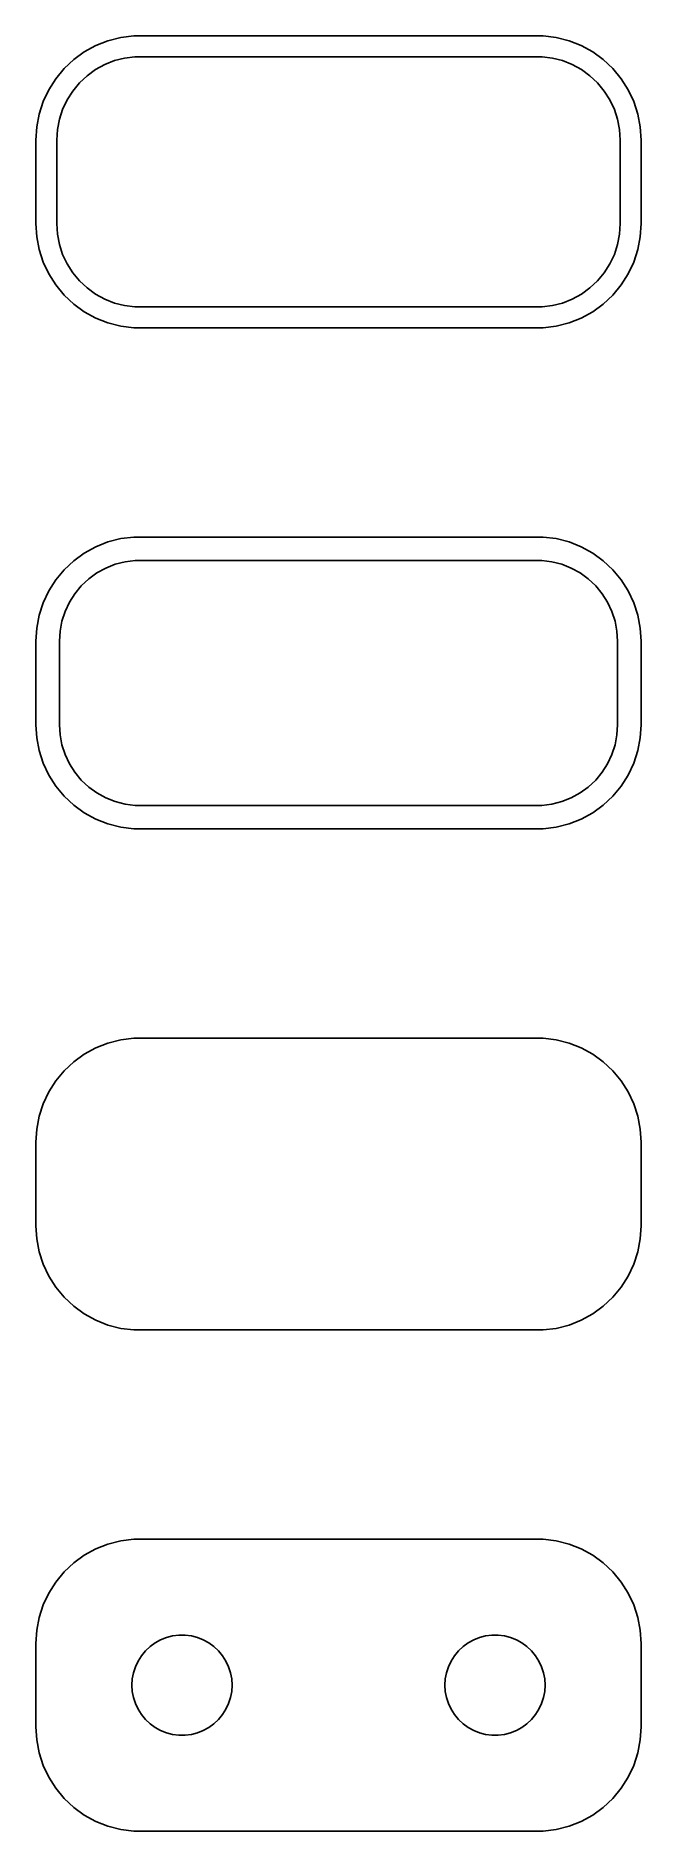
# Model space of a CAD drawing. Header units: metres. Extents: x -14.5 to 14.5, y 65 to 151.
import ezdxf

# ---------------------------------------------------------------- set-up
doc = ezdxf.new("R2010")
doc.units = ezdxf.units.M

msp = doc.modelspace()

# ---------------------------------------------------------------- linework, layer by layer
for p, q in [((-11.6289, 150.524), (-12.1791, 150.222)), ((-11.0451, 150.755), (-11.6289, 150.524)), ((-10.4369, 150.911), (-11.0451, 150.755)), ((-9.81395, 150.99), (-10.4369, 150.911)), ((9.81395, 150.99), (-9.81395, 150.99)), ((10.4369, 150.911), (9.81395, 150.99)), ((11.0451, 150.755), (10.4369, 150.911)), ((11.6289, 150.524), (11.0451, 150.755)), ((12.1791, 150.222), (11.6289, 150.524)), ((-12.6871, 149.853), (-13.1448, 149.423)), ((-12.1791, 150.222), (-12.6871, 149.853)), ((-11.6433, 149.377), (-11.2031, 149.619)), ((-11.2031, 149.619), (-10.7361, 149.804)), ((-10.7361, 149.804), (-10.2495, 149.929)), ((-10.2495, 149.929), (-9.75116, 149.992)), ((-9.75116, 149.992), (9.75116, 149.992)), ((9.75116, 149.992), (10.2495, 149.929)), ((10.2495, 149.929), (10.7361, 149.804)), ((10.7361, 149.804), (11.2031, 149.619)), ((11.2031, 149.619), (11.6433, 149.377)), ((12.6871, 149.853), (12.1791, 150.222)), ((13.1448, 149.423), (12.6871, 149.853)), ((-13.5451, 148.939), (-13.8815, 148.409)), ((-13.1448, 149.423), (-13.5451, 148.939)), ((-12.4159, 148.738), (-12.0497, 149.082)), ((-12.0497, 149.082), (-11.6433, 149.377)), ((11.6433, 149.377), (12.0497, 149.082)), ((12.0497, 149.082), (12.4159, 148.738)), ((13.5451, 148.939), (13.1448, 149.423)), ((13.8815, 148.409), (13.5451, 148.939)), ((-13.8815, 148.409), (-14.1489, 147.841)), ((-13.2191, 147.472), (-13.0052, 147.927)), ((-13.0052, 147.927), (-12.7361, 148.351)), ((-12.7361, 148.351), (-12.4159, 148.738)), ((12.4159, 148.738), (12.7361, 148.351)), ((12.7361, 148.351), (13.0052, 147.927)), ((13.0052, 147.927), (13.2191, 147.472)), ((14.1489, 147.841), (13.8815, 148.409)), ((-14.3429, 147.243), (-14.4606, 146.627)), ((-14.1489, 147.841), (-14.3429, 147.243)), ((-13.3743, 146.995), (-13.2191, 147.472)), ((13.2191, 147.472), (13.3743, 146.995)), ((14.3429, 147.243), (14.1489, 147.841)), ((14.4606, 146.627), (14.3429, 147.243)), ((-14.4606, 146.627), (-14.5, 146)), ((-13.5, 146), (-13.4684, 146.501)), ((-13.4684, 146.501), (-13.3743, 146.995)), ((13.3743, 146.995), (13.4684, 146.501)), ((13.4684, 146.501), (13.5, 146)), ((14.5, 146), (14.4606, 146.627)), ((-14.5, 146), (-14.5, 142)), ((-13.5, 142), (-13.5, 146)), ((13.5, 146), (13.5, 142)), ((14.5, 142), (14.5, 146)), ((-14.5, 142), (-14.4606, 141.373)), ((-13.4684, 141.499), (-13.5, 142)), ((13.5, 142), (13.4684, 141.499)), ((14.4606, 141.373), (14.5, 142)), ((-14.4606, 141.373), (-14.3429, 140.757)), ((-13.3743, 141.005), (-13.4684, 141.499)), ((13.4684, 141.499), (13.3743, 141.005)), ((14.3429, 140.757), (14.4606, 141.373)), ((-14.3429, 140.757), (-14.1489, 140.159)), ((-14.1489, 140.159), (-13.8815, 139.591)), ((-13.2191, 140.528), (-13.3743, 141.005)), ((-13.0052, 140.073), (-13.2191, 140.528)), ((13.2191, 140.528), (13.0052, 140.073)), ((13.3743, 141.005), (13.2191, 140.528)), ((13.8815, 139.591), (14.1489, 140.159)), ((14.1489, 140.159), (14.3429, 140.757)), ((-13.8815, 139.591), (-13.5451, 139.061)), ((-12.7361, 139.649), (-13.0052, 140.073)), ((-12.4159, 139.262), (-12.7361, 139.649)), ((12.7361, 139.649), (12.4159, 139.262)), ((13.0052, 140.073), (12.7361, 139.649)), ((13.5451, 139.061), (13.8815, 139.591)), ((-13.5451, 139.061), (-13.1448, 138.577)), ((-13.1448, 138.577), (-12.6871, 138.147)), ((-12.0497, 138.918), (-12.4159, 139.262)), ((-11.6433, 138.623), (-12.0497, 138.918)), ((-11.2031, 138.381), (-11.6433, 138.623)), ((11.6433, 138.623), (11.2031, 138.381)), ((12.0497, 138.918), (11.6433, 138.623)), ((12.4159, 139.262), (12.0497, 138.918)), ((12.6871, 138.147), (13.1448, 138.577)), ((13.1448, 138.577), (13.5451, 139.061)), ((-12.6871, 138.147), (-12.1791, 137.778)), ((-12.1791, 137.778), (-11.6289, 137.476)), ((-10.7361, 138.196), (-11.2031, 138.381)), ((-10.2495, 138.071), (-10.7361, 138.196)), ((-9.75116, 138.008), (-10.2495, 138.071)), ((9.75116, 138.008), (-9.75116, 138.008)), ((10.2495, 138.071), (9.75116, 138.008)), ((10.7361, 138.196), (10.2495, 138.071)), ((11.2031, 138.381), (10.7361, 138.196)), ((11.6289, 137.476), (12.1791, 137.778)), ((12.1791, 137.778), (12.6871, 138.147)), ((-11.6289, 137.476), (-11.0451, 137.245)), ((-11.0451, 137.245), (-10.4369, 137.089)), ((-10.4369, 137.089), (-9.81395, 137.01)), ((-9.81395, 137.01), (9.81395, 137.01)), ((9.81395, 137.01), (10.4369, 137.089)), ((10.4369, 137.089), (11.0451, 137.245)), ((11.0451, 137.245), (11.6289, 137.476)), ((-11.6289, 126.524), (-12.1791, 126.222)), ((-11.0451, 126.755), (-11.6289, 126.524)), ((-10.4369, 126.911), (-11.0451, 126.755)), ((-9.81395, 126.99), (-10.4369, 126.911)), ((9.81395, 126.99), (-9.81395, 126.99)), ((10.4369, 126.911), (9.81395, 126.99)), ((11.0451, 126.755), (10.4369, 126.911)), ((11.6289, 126.524), (11.0451, 126.755)), ((12.1791, 126.222), (11.6289, 126.524)), ((-12.6871, 125.853), (-13.1448, 125.423)), ((-12.1791, 126.222), (-12.6871, 125.853)), ((-11.1489, 125.504), (-10.6967, 125.683)), ((-10.6967, 125.683), (-10.2256, 125.804)), ((-10.2256, 125.804), (-9.74316, 125.865)), ((-9.74316, 125.865), (9.74316, 125.865)), ((9.74316, 125.865), (10.2256, 125.804)), ((10.2256, 125.804), (10.6967, 125.683)), ((10.6967, 125.683), (11.1489, 125.504)), ((12.6871, 125.853), (12.1791, 126.222)), ((13.1448, 125.423), (12.6871, 125.853)), ((-13.5451, 124.939), (-13.8815, 124.409)), ((-13.1448, 125.423), (-13.5451, 124.939)), ((-12.323, 124.651), (-11.9685, 124.984)), ((-11.9685, 124.984), (-11.5751, 125.27)), ((-11.5751, 125.27), (-11.1489, 125.504)), ((11.1489, 125.504), (11.5751, 125.27)), ((11.5751, 125.27), (11.9685, 124.984)), ((11.9685, 124.984), (12.323, 124.651)), ((13.5451, 124.939), (13.1448, 125.423)), ((13.8815, 124.409), (13.5451, 124.939)), ((-14.1489, 123.841), (-14.3429, 123.243)), ((-13.8815, 124.409), (-14.1489, 123.841)), ((-13.1007, 123.426), (-12.8936, 123.866)), ((-12.8936, 123.866), (-12.633, 124.276)), ((-12.633, 124.276), (-12.323, 124.651)), ((12.323, 124.651), (12.633, 124.276)), ((12.633, 124.276), (12.8936, 123.866)), ((12.8936, 123.866), (13.1007, 123.426)), ((14.1489, 123.841), (13.8815, 124.409)), ((14.3429, 123.243), (14.1489, 123.841)), ((-14.3429, 123.243), (-14.4606, 122.627)), ((-13.3421, 122.485), (-13.251, 122.963)), ((-13.251, 122.963), (-13.1007, 123.426)), ((13.1007, 123.426), (13.251, 122.963)), ((13.251, 122.963), (13.3421, 122.485)), ((14.4606, 122.627), (14.3429, 123.243)), ((-14.4606, 122.627), (-14.5, 122)), ((-13.3726, 122), (-13.3421, 122.485)), ((13.3421, 122.485), (13.3726, 122)), ((14.5, 122), (14.4606, 122.627)), ((-14.5, 122), (-14.5, 118)), ((-13.3726, 118), (-13.3726, 122)), ((13.3726, 122), (13.3726, 118)), ((14.5, 118), (14.5, 122)), ((-14.5, 118), (-14.4606, 117.373)), ((-13.3421, 117.515), (-13.3726, 118)), ((13.3726, 118), (13.3421, 117.515)), ((14.4606, 117.373), (14.5, 118)), ((-14.4606, 117.373), (-14.3429, 116.757)), ((-13.251, 117.037), (-13.3421, 117.515)), ((-13.1007, 116.574), (-13.251, 117.037)), ((13.251, 117.037), (13.1007, 116.574)), ((13.3421, 117.515), (13.251, 117.037)), ((14.3429, 116.757), (14.4606, 117.373)), ((-14.3429, 116.757), (-14.1489, 116.159)), ((-14.1489, 116.159), (-13.8815, 115.591)), ((-12.8936, 116.134), (-13.1007, 116.574)), ((-12.633, 115.724), (-12.8936, 116.134)), ((12.8936, 116.134), (12.633, 115.724)), ((13.1007, 116.574), (12.8936, 116.134)), ((13.8815, 115.591), (14.1489, 116.159)), ((14.1489, 116.159), (14.3429, 116.757)), ((-13.8815, 115.591), (-13.5451, 115.061)), ((-12.323, 115.349), (-12.633, 115.724)), ((-11.9685, 115.016), (-12.323, 115.349)), ((12.323, 115.349), (11.9685, 115.016)), ((12.633, 115.724), (12.323, 115.349)), ((13.5451, 115.061), (13.8815, 115.591)), ((-13.5451, 115.061), (-13.1448, 114.577)), ((-13.1448, 114.577), (-12.6871, 114.147)), ((-11.5751, 114.73), (-11.9685, 115.016)), ((-11.1489, 114.496), (-11.5751, 114.73)), ((-10.6967, 114.317), (-11.1489, 114.496)), ((11.1489, 114.496), (10.6967, 114.317)), ((11.5751, 114.73), (11.1489, 114.496)), ((11.9685, 115.016), (11.5751, 114.73)), ((12.6871, 114.147), (13.1448, 114.577)), ((13.1448, 114.577), (13.5451, 115.061)), ((-12.6871, 114.147), (-12.1791, 113.778)), ((-12.1791, 113.778), (-11.6289, 113.476)), ((-10.2256, 114.196), (-10.6967, 114.317)), ((-9.74316, 114.135), (-10.2256, 114.196)), ((9.74316, 114.135), (-9.74316, 114.135)), ((10.2256, 114.196), (9.74316, 114.135)), ((10.6967, 114.317), (10.2256, 114.196)), ((11.6289, 113.476), (12.1791, 113.778)), ((12.1791, 113.778), (12.6871, 114.147)), ((-11.6289, 113.476), (-11.0451, 113.245)), ((-11.0451, 113.245), (-10.4369, 113.089)), ((-10.4369, 113.089), (-9.81395, 113.01)), ((-9.81395, 113.01), (9.81395, 113.01)), ((9.81395, 113.01), (10.4369, 113.089)), ((10.4369, 113.089), (11.0451, 113.245)), ((11.0451, 113.245), (11.6289, 113.476)), ((-11.6289, 102.524), (-12.1791, 102.222)), ((-11.0451, 102.755), (-11.6289, 102.524)), ((-10.4369, 102.911), (-11.0451, 102.755)), ((-9.81395, 102.99), (-10.4369, 102.911)), ((9.81395, 102.99), (-9.81395, 102.99)), ((10.4369, 102.911), (9.81395, 102.99)), ((11.0451, 102.755), (10.4369, 102.911)), ((11.6289, 102.524), (11.0451, 102.755)), ((12.1791, 102.222), (11.6289, 102.524)), ((-12.6871, 101.853), (-13.1448, 101.423)), ((-12.1791, 102.222), (-12.6871, 101.853)), ((12.6871, 101.853), (12.1791, 102.222)), ((13.1448, 101.423), (12.6871, 101.853)), ((-13.5451, 100.939), (-13.8815, 100.409)), ((-13.1448, 101.423), (-13.5451, 100.939)), ((13.5451, 100.939), (13.1448, 101.423)), ((13.8815, 100.409), (13.5451, 100.939)), ((-14.1489, 99.8406), (-14.3429, 99.2434)), ((-13.8815, 100.409), (-14.1489, 99.8406)), ((14.1489, 99.8406), (13.8815, 100.409)), ((14.3429, 99.2434), (14.1489, 99.8406)), ((-14.3429, 99.2434), (-14.4606, 98.6267)), ((14.4606, 98.6267), (14.3429, 99.2434)), ((-14.4606, 98.6267), (-14.5, 98)), ((14.5, 98), (14.4606, 98.6267)), ((-14.5, 98), (-14.5, 94)), ((14.5, 94), (14.5, 98)), ((-14.5, 94), (-14.4606, 93.3733)), ((14.4606, 93.3733), (14.5, 94)), ((-14.4606, 93.3733), (-14.3429, 92.7566)), ((14.3429, 92.7566), (14.4606, 93.3733)), ((-14.3429, 92.7566), (-14.1489, 92.1594)), ((-14.1489, 92.1594), (-13.8815, 91.5912)), ((13.8815, 91.5912), (14.1489, 92.1594)), ((14.1489, 92.1594), (14.3429, 92.7566)), ((-13.8815, 91.5912), (-13.5451, 91.0611)), ((13.5451, 91.0611), (13.8815, 91.5912)), ((-13.5451, 91.0611), (-13.1448, 90.5773)), ((-13.1448, 90.5773), (-12.6871, 90.1474)), ((12.6871, 90.1474), (13.1448, 90.5773)), ((13.1448, 90.5773), (13.5451, 91.0611)), ((-12.6871, 90.1474), (-12.1791, 89.7784)), ((-12.1791, 89.7784), (-11.6289, 89.4759)), ((-11.6289, 89.4759), (-11.0451, 89.2447)), ((11.0451, 89.2447), (11.6289, 89.4759)), ((11.6289, 89.4759), (12.1791, 89.7784)), ((12.1791, 89.7784), (12.6871, 90.1474)), ((-11.0451, 89.2447), (-10.4369, 89.0886)), ((-10.4369, 89.0886), (-9.81395, 89.0099)), ((-9.81395, 89.0099), (9.81395, 89.0099)), ((9.81395, 89.0099), (10.4369, 89.0886)), ((10.4369, 89.0886), (11.0451, 89.2447)), ((-11.6289, 78.5241), (-12.1791, 78.2216)), ((-11.0451, 78.7553), (-11.6289, 78.5241)), ((-10.4369, 78.9114), (-11.0451, 78.7553)), ((-9.81395, 78.9901), (-10.4369, 78.9114)), ((9.81395, 78.9901), (-9.81395, 78.9901)), ((10.4369, 78.9114), (9.81395, 78.9901)), ((11.0451, 78.7553), (10.4369, 78.9114)), ((11.6289, 78.5241), (11.0451, 78.7553)), ((12.1791, 78.2216), (11.6289, 78.5241)), ((-13.1448, 77.4227), (-13.5451, 76.9389)), ((-12.6871, 77.8526), (-13.1448, 77.4227)), ((-12.1791, 78.2216), (-12.6871, 77.8526)), ((12.6871, 77.8526), (12.1791, 78.2216)), ((13.1448, 77.4227), (12.6871, 77.8526)), ((13.5451, 76.9389), (13.1448, 77.4227)), ((-13.5451, 76.9389), (-13.8815, 76.4088)), ((13.8815, 76.4088), (13.5451, 76.9389)), ((-14.1489, 75.8406), (-14.3429, 75.2434)), ((-13.8815, 76.4088), (-14.1489, 75.8406)), ((14.1489, 75.8406), (13.8815, 76.4088)), ((14.3429, 75.2434), (14.1489, 75.8406)), ((-14.3429, 75.2434), (-14.4606, 74.6267)), ((14.4606, 74.6267), (14.3429, 75.2434)), ((-14.4606, 74.6267), (-14.5, 74)), ((-14.5, 74), (-14.5, 70)), ((-9.02982, 73.8492), (-8.78598, 74.0264)), ((-8.78598, 74.0264), (-8.52187, 74.1716)), ((-8.52187, 74.1716), (-8.24164, 74.2825)), ((-8.24164, 74.2825), (-7.94971, 74.3575)), ((-7.94971, 74.3575), (-7.6507, 74.3953)), ((-7.6507, 74.3953), (-7.34929, 74.3953)), ((-7.34929, 74.3953), (-7.05028, 74.3575)), ((-7.05028, 74.3575), (-6.75835, 74.2825)), ((-6.75835, 74.2825), (-6.47812, 74.1716)), ((-6.47812, 74.1716), (-6.214, 74.0264)), ((-6.214, 74.0264), (-5.97017, 73.8492)), ((5.97017, 73.8492), (6.214, 74.0264)), ((6.214, 74.0264), (6.47812, 74.1716)), ((6.47812, 74.1716), (6.75835, 74.2825)), ((6.75835, 74.2825), (7.05028, 74.3575)), ((7.05028, 74.3575), (7.34929, 74.3953)), ((7.34929, 74.3953), (7.6507, 74.3953)), ((7.6507, 74.3953), (7.94971, 74.3575)), ((7.94971, 74.3575), (8.24164, 74.2825)), ((8.24164, 74.2825), (8.52187, 74.1716)), ((8.52187, 74.1716), (8.78598, 74.0264)), ((8.78598, 74.0264), (9.02982, 73.8492)), ((14.5, 74), (14.4606, 74.6267)), ((14.5, 70), (14.5, 74)), ((-9.73146, 72.8835), (-9.60313, 73.1562)), ((-9.60313, 73.1562), (-9.44164, 73.4107)), ((-9.44164, 73.4107), (-9.24951, 73.6429)), ((-9.24951, 73.6429), (-9.02982, 73.8492)), ((-5.97017, 73.8492), (-5.75047, 73.6429)), ((-5.75047, 73.6429), (-5.55835, 73.4107)), ((-5.55835, 73.4107), (-5.39685, 73.1562)), ((-5.39685, 73.1562), (-5.26852, 72.8835)), ((5.26852, 72.8835), (5.39685, 73.1562)), ((5.39685, 73.1562), (5.55835, 73.4107)), ((5.55835, 73.4107), (5.75047, 73.6429)), ((5.75047, 73.6429), (5.97017, 73.8492)), ((9.02982, 73.8492), (9.24951, 73.6429)), ((9.24951, 73.6429), (9.44164, 73.4107)), ((9.44164, 73.4107), (9.60313, 73.1562)), ((9.60313, 73.1562), (9.73146, 72.8835)), ((-9.89999, 72), (-9.88107, 72.3008)), ((-9.88107, 72.3008), (-9.82458, 72.5968)), ((-9.82458, 72.5968), (-9.73146, 72.8835)), ((-5.26852, 72.8835), (-5.1754, 72.5968)), ((-5.1754, 72.5968), (-5.11891, 72.3008)), ((-5.11891, 72.3008), (-5.09999, 72)), ((5.09999, 72), (5.11891, 72.3008)), ((5.11891, 72.3008), (5.1754, 72.5968)), ((5.1754, 72.5968), (5.26852, 72.8835)), ((9.73146, 72.8835), (9.82458, 72.5968)), ((9.82458, 72.5968), (9.88107, 72.3008)), ((9.88107, 72.3008), (9.89999, 72)), ((-9.88107, 71.6992), (-9.89999, 72)), ((-9.82458, 71.4032), (-9.88107, 71.6992)), ((-9.73146, 71.1165), (-9.82458, 71.4032)), ((-5.1754, 71.4032), (-5.26852, 71.1165)), ((-5.11891, 71.6992), (-5.1754, 71.4032)), ((-5.09999, 72), (-5.11891, 71.6992)), ((5.11891, 71.6992), (5.09999, 72)), ((5.1754, 71.4032), (5.11891, 71.6992)), ((5.26852, 71.1165), (5.1754, 71.4032)), ((9.82458, 71.4032), (9.73146, 71.1165)), ((9.88107, 71.6992), (9.82458, 71.4032)), ((9.89999, 72), (9.88107, 71.6992)), ((-9.60313, 70.8438), (-9.73146, 71.1165)), ((-9.44164, 70.5893), (-9.60313, 70.8438)), ((-9.24951, 70.3571), (-9.44164, 70.5893)), ((-5.55835, 70.5893), (-5.75047, 70.3571)), ((-5.39685, 70.8438), (-5.55835, 70.5893)), ((-5.26852, 71.1165), (-5.39685, 70.8438)), ((5.39685, 70.8438), (5.26852, 71.1165)), ((5.55835, 70.5893), (5.39685, 70.8438)), ((5.75047, 70.3571), (5.55835, 70.5893)), ((9.44164, 70.5893), (9.24951, 70.3571)), ((9.60313, 70.8438), (9.44164, 70.5893)), ((9.73146, 71.1165), (9.60313, 70.8438)), ((-14.5, 70), (-14.4606, 69.3733)), ((-9.02982, 70.1508), (-9.24951, 70.3571)), ((-8.78598, 69.9736), (-9.02982, 70.1508)), ((-8.52187, 69.8284), (-8.78598, 69.9736)), ((-8.24164, 69.7175), (-8.52187, 69.8284)), ((-7.94971, 69.6425), (-8.24164, 69.7175)), ((-6.75835, 69.7175), (-7.05028, 69.6425)), ((-6.47812, 69.8284), (-6.75835, 69.7175)), ((-6.214, 69.9736), (-6.47812, 69.8284)), ((-5.97017, 70.1508), (-6.214, 69.9736)), ((-5.75047, 70.3571), (-5.97017, 70.1508)), ((5.97017, 70.1508), (5.75047, 70.3571)), ((6.214, 69.9736), (5.97017, 70.1508)), ((6.47812, 69.8284), (6.214, 69.9736)), ((6.75835, 69.7175), (6.47812, 69.8284)), ((7.05028, 69.6425), (6.75835, 69.7175)), ((8.24164, 69.7175), (7.94971, 69.6425)), ((8.52187, 69.8284), (8.24164, 69.7175)), ((8.78598, 69.9736), (8.52187, 69.8284)), ((9.02982, 70.1508), (8.78598, 69.9736)), ((9.24951, 70.3571), (9.02982, 70.1508)), ((14.4606, 69.3733), (14.5, 70)), ((-14.4606, 69.3733), (-14.3429, 68.7566)), ((-7.6507, 69.6047), (-7.94971, 69.6425)), ((-7.34929, 69.6047), (-7.6507, 69.6047)), ((-7.05028, 69.6425), (-7.34929, 69.6047)), ((7.34929, 69.6047), (7.05028, 69.6425)), ((7.6507, 69.6047), (7.34929, 69.6047)), ((7.94971, 69.6425), (7.6507, 69.6047)), ((14.3429, 68.7566), (14.4606, 69.3733)), ((-14.3429, 68.7566), (-14.1489, 68.1594)), ((-14.1489, 68.1594), (-13.8815, 67.5912)), ((13.8815, 67.5912), (14.1489, 68.1594)), ((14.1489, 68.1594), (14.3429, 68.7566)), ((-13.8815, 67.5912), (-13.5451, 67.0611)), ((13.5451, 67.0611), (13.8815, 67.5912)), ((-13.5451, 67.0611), (-13.1448, 66.5773)), ((-13.1448, 66.5773), (-12.6871, 66.1474)), ((12.6871, 66.1474), (13.1448, 66.5773)), ((13.1448, 66.5773), (13.5451, 67.0611)), ((-12.6871, 66.1474), (-12.1791, 65.7784)), ((-12.1791, 65.7784), (-11.6289, 65.4759)), ((-11.6289, 65.4759), (-11.0451, 65.2447)), ((11.0451, 65.2447), (11.6289, 65.4759)), ((11.6289, 65.4759), (12.1791, 65.7784)), ((12.1791, 65.7784), (12.6871, 66.1474)), ((-11.0451, 65.2447), (-10.4369, 65.0886)), ((-10.4369, 65.0886), (-9.81395, 65.0099)), ((-9.81395, 65.0099), (9.81395, 65.0099)), ((9.81395, 65.0099), (10.4369, 65.0886)), ((10.4369, 65.0886), (11.0451, 65.2447))]:
    msp.add_line(p, q)

doc.saveas('drawing.dxf')
